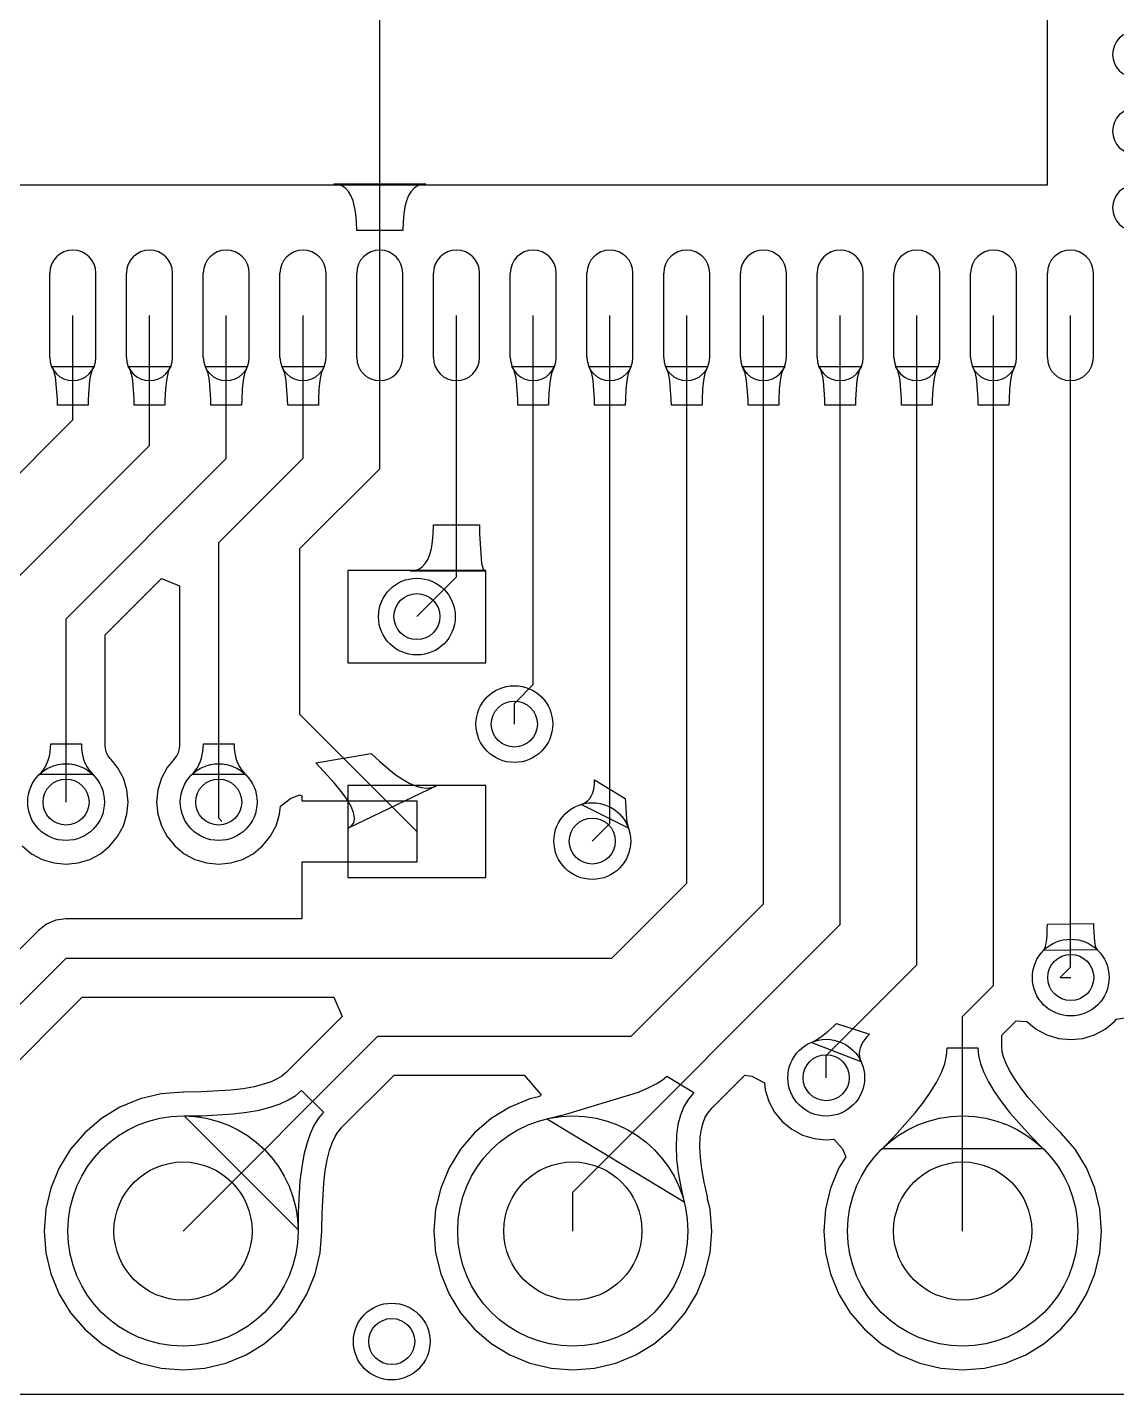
# Model space of a CAD drawing. Extents: x -55.7 to 0, y 0.2 to 22.7.
# Drawn here: x -27.68 to -20.59, y 0.2 to 9.11 of the extents above; entities that cross this region are included whole.
import ezdxf

# ---------------------------------------------------------------- set-up
doc = ezdxf.new("R2010")
doc.units = 0
doc.layers.get('0').update_dxf_attribs({"linetype": 'CONTINUOUS'})
for name, color, linetype in [('PADHOLELAYER', 156, 'CONTINUOUS'), ('TOPLAYER', 1, 'CONTINUOUS'), ('VIAHOLELAYER', 16, 'CONTINUOUS')]:
    doc.layers.add(name, color=color, linetype=linetype)

# ---------------------------------------------------------------- blocks, each defined once
blk = doc.blocks.new('CAP_0603_1608_12')
at = {"layer": 'TOPLAYER'}
for p, q in [((-0.4, 0.45), (-1, 0.45)), ((-1, 0.45), (-1, -0.45)), ((-0.4, -0.45), (-0.4, 0.45)), ((1, 0.45), (0.4, 0.45)), ((0.4, 0.45), (0.4, -0.45)), ((1, -0.45), (1, 0.45)), ((-1, -0.45), (-0.4, -0.45)), ((0.4, -0.45), (1, -0.45))]:
    blk.add_line(p, q, dxfattribs=at)
blk = doc.blocks.new('SI_LABS_QFN_64_17')
at = {"layer": 'TOPLAYER'}
for p, q in [((-3.6, 3.6), (-3.6, -3.6)), ((-4.725, 2.9), (-4.175, 2.9)), ((-4.725, 2.6), (-4.175, 2.6)), ((-4.725, 2.4), (-4.175, 2.4)), ((-4.725, 2.1), (-4.175, 2.1)), ((-4.725, 1.9), (-4.175, 1.9)), ((-4.725, 1.6), (-4.175, 1.6)), ((-4.725, 1.4), (-4.175, 1.4)), ((-4.725, 1.1), (-4.175, 1.1)), ((-4.725, 0.9), (-4.175, 0.9)), ((-4.725, 0.6), (-4.175, 0.6)), ((-4.725, 0.4), (-4.175, 0.4)), ((-4.725, 0.1), (-4.175, 0.1)), ((-4.725, -0.1), (-4.175, -0.1)), ((-4.725, -0.4), (-4.175, -0.4)), ((-4.725, -0.6), (-4.175, -0.6)), ((-4.725, -0.9), (-4.175, -0.9)), ((-4.725, -1.1), (-4.175, -1.1)), ((-4.725, -1.4), (-4.175, -1.4)), ((-4.725, -1.6), (-4.175, -1.6)), ((-4.725, -1.9), (-4.175, -1.9)), ((-4.725, -2.1), (-4.175, -2.1)), ((-4.725, -2.4), (-4.175, -2.4)), ((-4.725, -2.6), (-4.175, -2.6)), ((-4.725, -2.9), (-4.175, -2.9)), ((-4.725, -3.1), (-4.175, -3.1)), ((-4.725, -3.4), (-4.175, -3.4)), ((-4.725, -3.6), (-4.175, -3.6)), ((-3.6, -3.6), (3.6, -3.6)), ((-4.725, -3.9), (-4.175, -3.9))]:
    blk.add_line(p, q, dxfattribs=at)
for centre, start, end in [((-4.725, 2.75), 90, 270), ((-4.175, 2.75), 270, 90), ((-4.725, 2.25), 90, 270), ((-4.175, 2.25), 270, 90), ((-4.725, 1.75), 90, 270), ((-4.175, 1.75), 270, 90), ((-4.725, 1.25), 90, 270), ((-4.175, 1.25), 270, 90), ((-4.725, 0.75), 90, 270), ((-4.175, 0.75), 270, 90), ((-4.725, 0.25), 90, 270), ((-4.175, 0.25), 270, 90), ((-4.725, -0.25), 90, 270), ((-4.175, -0.25), 270, 90), ((-4.725, -0.75), 90, 270), ((-4.175, -0.75), 270, 90), ((-4.725, -1.25), 90, 270), ((-4.175, -1.25), 270, 90), ((-4.725, -1.75), 90, 270), ((-4.175, -1.75), 270, 90), ((-4.725, -2.25), 90, 270), ((-4.175, -2.25), 270, 90), ((-4.725, -2.75), 90, 270), ((-4.175, -2.75), 270, 90), ((-4.725, -3.25), 90, 270), ((-4.175, -3.25), 270, 90), ((-4.725, -3.75), 90, 270), ((-4.175, -3.75), 270, 90), ((-3.75, -4.175), 0, 180), ((-3.25, -4.175), 0, 180), ((-2.75, -4.175), 0, 180)]:
    blk.add_arc(centre, 0.15, start, end, dxfattribs=at)
blk = doc.blocks.new('HDR1X16_24')
at = {"layer": 'PADHOLELAYER'}
for centre in [(17.78, 0), (20.32, 0), (22.86, 0)]:
    blk.add_circle(centre, 0.45, dxfattribs=at)
at = {"layer": 'TOPLAYER'}
for centre in [(17.78, 0), (20.32, 0), (22.86, 0)]:
    blk.add_circle(centre, 0.75, dxfattribs=at)

msp = doc.modelspace()

# ---------------------------------------------------------------- linework, layer by layer
at = {"layer": 'TOPLAYER'}
for p, q in [((-25.388, 7.234), (-25.388, 10.934)), ((-25.6595, 8.0871), (-25.688, 8.0901)), ((-25.688, 8.0901), (-25.088, 8.0901)), ((-25.634, 8.078), (-25.6595, 8.0871)), ((-25.6115, 8.0628), (-25.634, 8.078)), ((-25.592, 8.0416), (-25.6115, 8.0628)), ((-25.5755, 8.0143), (-25.592, 8.0416)), ((-25.184, 8.0416), (-25.2005, 8.0143)), ((-25.1645, 8.0628), (-25.184, 8.0416)), ((-25.142, 8.078), (-25.1645, 8.0628)), ((-25.1165, 8.0871), (-25.142, 8.078)), ((-25.088, 8.0901), (-25.1165, 8.0871)), ((-25.562, 7.981), (-25.5755, 8.0143)), ((-25.5515, 7.9416), (-25.562, 7.981)), ((-25.544, 7.8961), (-25.5515, 7.9416)), ((-25.2245, 7.9416), (-25.232, 7.8961)), ((-25.214, 7.981), (-25.2245, 7.9416)), ((-25.2005, 8.0143), (-25.214, 7.981)), ((-25.5395, 7.8446), (-25.544, 7.8961)), ((-25.538, 7.787), (-25.5395, 7.8446)), ((-25.2365, 7.8446), (-25.238, 7.787)), ((-25.232, 7.8961), (-25.2365, 7.8446)), ((-25.238, 7.787), (-25.538, 7.787)), ((-27.388, 6.5532), (-27.388, 7.234)), ((-26.888, 6.386), (-26.888, 7.234)), ((-26.388, 6.3024), (-26.388, 7.234)), ((-25.888, 6.3041), (-25.888, 7.234)), ((-25.388, 6.235), (-25.388, 7.234)), ((-24.888, 5.53), (-24.888, 7.234)), ((-24.388, 4.83), (-24.388, 7.234)), ((-23.888, 3.925), (-23.888, 7.234)), ((-23.388, 3.536), (-23.388, 7.234)), ((-22.888, 3.401), (-22.888, 7.234)), ((-22.388, 3.266), (-22.388, 7.234)), ((-21.888, 3.004), (-21.888, 7.234)), ((-21.388, 2.869), (-21.388, 7.234)), ((-20.888, 2.988), (-20.888, 7.234)), ((-27.5191, 6.8888), (-27.5264, 6.9017)), ((-27.5264, 6.9017), (-27.2496, 6.9017)), ((-27.5126, 6.8732), (-27.5191, 6.8888)), ((-27.5068, 6.8548), (-27.5126, 6.8732)), ((-27.2634, 6.8732), (-27.2692, 6.8548)), ((-27.2569, 6.8888), (-27.2634, 6.8732)), ((-27.2496, 6.9017), (-27.2569, 6.8888)), ((-27.0191, 6.8888), (-27.0264, 6.9017)), ((-27.0264, 6.9017), (-26.7496, 6.9017)), ((-27.0126, 6.8732), (-27.0191, 6.8888)), ((-27.0068, 6.8548), (-27.0126, 6.8732)), ((-26.7634, 6.8732), (-26.7692, 6.8548)), ((-26.7569, 6.8888), (-26.7634, 6.8732)), ((-26.7496, 6.9017), (-26.7569, 6.8888)), ((-26.5191, 6.8888), (-26.5264, 6.9017)), ((-26.5264, 6.9017), (-26.2496, 6.9017)), ((-26.5126, 6.8732), (-26.5191, 6.8888)), ((-26.5068, 6.8548), (-26.5126, 6.8732)), ((-26.2634, 6.8732), (-26.2692, 6.8548)), ((-26.2569, 6.8888), (-26.2634, 6.8732)), ((-26.2496, 6.9017), (-26.2569, 6.8888)), ((-26.0191, 6.8888), (-26.0264, 6.9017)), ((-26.0264, 6.9017), (-25.7496, 6.9017)), ((-26.0126, 6.8732), (-26.0191, 6.8888)), ((-26.0068, 6.8548), (-26.0126, 6.8732)), ((-25.7634, 6.8732), (-25.7692, 6.8548)), ((-25.7569, 6.8888), (-25.7634, 6.8732)), ((-25.7496, 6.9017), (-25.7569, 6.8888)), ((-24.5191, 6.8888), (-24.5264, 6.9017)), ((-24.5264, 6.9017), (-24.2496, 6.9017)), ((-24.5126, 6.8732), (-24.5191, 6.8888)), ((-24.5068, 6.8548), (-24.5126, 6.8732)), ((-24.2634, 6.8732), (-24.2692, 6.8548)), ((-24.2569, 6.8888), (-24.2634, 6.8732)), ((-24.2496, 6.9017), (-24.2569, 6.8888)), ((-24.0191, 6.8888), (-24.0264, 6.9017)), ((-24.0264, 6.9017), (-23.7496, 6.9017)), ((-24.0126, 6.8732), (-24.0191, 6.8888)), ((-24.0068, 6.8548), (-24.0126, 6.8732)), ((-23.7634, 6.8732), (-23.7692, 6.8548)), ((-23.7569, 6.8888), (-23.7634, 6.8732)), ((-23.7496, 6.9017), (-23.7569, 6.8888)), ((-23.5191, 6.8888), (-23.5264, 6.9017)), ((-23.5264, 6.9017), (-23.2496, 6.9017)), ((-23.5126, 6.8732), (-23.5191, 6.8888)), ((-23.5068, 6.8548), (-23.5126, 6.8732)), ((-23.2634, 6.8732), (-23.2692, 6.8548)), ((-23.2569, 6.8888), (-23.2634, 6.8732)), ((-23.2496, 6.9017), (-23.2569, 6.8888)), ((-23.0191, 6.8888), (-23.0264, 6.9017)), ((-23.0264, 6.9017), (-22.7496, 6.9017)), ((-23.0126, 6.8732), (-23.0191, 6.8888)), ((-23.0068, 6.8548), (-23.0126, 6.8732)), ((-22.7634, 6.8732), (-22.7692, 6.8548)), ((-22.7569, 6.8888), (-22.7634, 6.8732)), ((-22.7496, 6.9017), (-22.7569, 6.8888)), ((-22.5191, 6.8888), (-22.5264, 6.9017)), ((-22.5264, 6.9017), (-22.2496, 6.9017)), ((-22.5126, 6.8732), (-22.5191, 6.8888)), ((-22.5068, 6.8548), (-22.5126, 6.8732)), ((-22.2634, 6.8732), (-22.2692, 6.8548)), ((-22.2569, 6.8888), (-22.2634, 6.8732)), ((-22.2496, 6.9017), (-22.2569, 6.8888)), ((-22.0191, 6.8888), (-22.0264, 6.9017)), ((-22.0264, 6.9017), (-21.7496, 6.9017)), ((-22.0126, 6.8732), (-22.0191, 6.8888)), ((-22.0068, 6.8548), (-22.0126, 6.8732)), ((-21.7634, 6.8732), (-21.7692, 6.8548)), ((-21.7569, 6.8888), (-21.7634, 6.8732)), ((-21.7496, 6.9017), (-21.7569, 6.8888)), ((-21.5191, 6.8888), (-21.5264, 6.9017)), ((-21.5264, 6.9017), (-21.2496, 6.9017)), ((-21.5126, 6.8732), (-21.5191, 6.8888)), ((-21.5068, 6.8548), (-21.5126, 6.8732)), ((-21.2634, 6.8732), (-21.2692, 6.8548)), ((-21.2569, 6.8888), (-21.2634, 6.8732)), ((-21.2496, 6.9017), (-21.2569, 6.8888)), ((-27.5018, 6.8336), (-27.5068, 6.8548)), ((-27.4976, 6.8098), (-27.5018, 6.8336)), ((-27.4884, 6.6867), (-27.4976, 6.8098)), ((-27.2784, 6.8098), (-27.2845, 6.7537)), ((-27.2742, 6.8336), (-27.2784, 6.8098)), ((-27.2692, 6.8548), (-27.2742, 6.8336)), ((-27.0018, 6.8336), (-27.0068, 6.8548)), ((-26.9976, 6.8098), (-27.0018, 6.8336)), ((-26.9884, 6.6867), (-26.9976, 6.8098)), ((-26.7784, 6.8098), (-26.7845, 6.7537)), ((-26.7742, 6.8336), (-26.7784, 6.8098)), ((-26.7692, 6.8548), (-26.7742, 6.8336)), ((-26.5018, 6.8336), (-26.5068, 6.8548)), ((-26.4976, 6.8098), (-26.5018, 6.8336)), ((-26.4884, 6.6867), (-26.4976, 6.8098)), ((-26.2784, 6.8098), (-26.2845, 6.7537)), ((-26.2742, 6.8336), (-26.2784, 6.8098)), ((-26.2692, 6.8548), (-26.2742, 6.8336)), ((-26.0018, 6.8336), (-26.0068, 6.8548)), ((-25.9976, 6.8098), (-26.0018, 6.8336)), ((-25.9884, 6.6867), (-25.9976, 6.8098)), ((-25.7784, 6.8098), (-25.7845, 6.7537)), ((-25.7742, 6.8336), (-25.7784, 6.8098)), ((-25.7692, 6.8548), (-25.7742, 6.8336)), ((-24.5018, 6.8336), (-24.5068, 6.8548)), ((-24.4976, 6.8098), (-24.5018, 6.8336)), ((-24.4884, 6.6867), (-24.4976, 6.8098)), ((-24.2784, 6.8098), (-24.2845, 6.7537)), ((-24.2742, 6.8336), (-24.2784, 6.8098)), ((-24.2692, 6.8548), (-24.2742, 6.8336)), ((-24.0018, 6.8336), (-24.0068, 6.8548)), ((-23.9976, 6.8098), (-24.0018, 6.8336)), ((-23.9884, 6.6867), (-23.9976, 6.8098)), ((-23.7784, 6.8098), (-23.7845, 6.7537)), ((-23.7742, 6.8336), (-23.7784, 6.8098)), ((-23.7692, 6.8548), (-23.7742, 6.8336)), ((-23.5018, 6.8336), (-23.5068, 6.8548)), ((-23.4976, 6.8098), (-23.5018, 6.8336)), ((-23.4884, 6.6867), (-23.4976, 6.8098)), ((-23.2784, 6.8098), (-23.2845, 6.7537)), ((-23.2742, 6.8336), (-23.2784, 6.8098)), ((-23.2692, 6.8548), (-23.2742, 6.8336)), ((-23.0018, 6.8336), (-23.0068, 6.8548)), ((-22.9976, 6.8098), (-23.0018, 6.8336)), ((-22.9884, 6.6867), (-22.9976, 6.8098)), ((-22.7784, 6.8098), (-22.7845, 6.7537)), ((-22.7742, 6.8336), (-22.7784, 6.8098)), ((-22.7692, 6.8548), (-22.7742, 6.8336)), ((-22.5018, 6.8336), (-22.5068, 6.8548)), ((-22.4976, 6.8098), (-22.5018, 6.8336)), ((-22.4884, 6.6867), (-22.4976, 6.8098)), ((-22.2784, 6.8098), (-22.2845, 6.7537)), ((-22.2742, 6.8336), (-22.2784, 6.8098)), ((-22.2692, 6.8548), (-22.2742, 6.8336)), ((-22.0018, 6.8336), (-22.0068, 6.8548)), ((-21.9976, 6.8098), (-22.0018, 6.8336)), ((-21.9884, 6.6867), (-21.9976, 6.8098)), ((-21.7784, 6.8098), (-21.7845, 6.7537)), ((-21.7742, 6.8336), (-21.7784, 6.8098)), ((-21.7692, 6.8548), (-21.7742, 6.8336)), ((-21.5018, 6.8336), (-21.5068, 6.8548)), ((-21.4976, 6.8098), (-21.5018, 6.8336)), ((-21.4884, 6.6867), (-21.4976, 6.8098)), ((-21.2784, 6.8098), (-21.2845, 6.7537)), ((-21.2742, 6.8336), (-21.2784, 6.8098)), ((-21.2692, 6.8548), (-21.2742, 6.8336)), ((-27.488, 6.6491), (-27.4884, 6.6867)), ((-27.2876, 6.6867), (-27.288, 6.6491)), ((-27.2845, 6.7537), (-27.2876, 6.6867)), ((-26.988, 6.6491), (-26.9884, 6.6867)), ((-26.7876, 6.6867), (-26.788, 6.6491)), ((-26.7845, 6.7537), (-26.7876, 6.6867)), ((-26.488, 6.6491), (-26.4884, 6.6867)), ((-26.2876, 6.6867), (-26.288, 6.6491)), ((-26.2845, 6.7537), (-26.2876, 6.6867)), ((-25.988, 6.6491), (-25.9884, 6.6867)), ((-25.7876, 6.6867), (-25.788, 6.6491)), ((-25.7845, 6.7537), (-25.7876, 6.6867)), ((-24.488, 6.6491), (-24.4884, 6.6867)), ((-24.2876, 6.6867), (-24.288, 6.6491)), ((-24.2845, 6.7537), (-24.2876, 6.6867)), ((-23.988, 6.6491), (-23.9884, 6.6867)), ((-23.7876, 6.6867), (-23.788, 6.6491)), ((-23.7845, 6.7537), (-23.7876, 6.6867)), ((-23.488, 6.6491), (-23.4884, 6.6867)), ((-23.2876, 6.6867), (-23.288, 6.6491)), ((-23.2845, 6.7537), (-23.2876, 6.6867)), ((-22.988, 6.6491), (-22.9884, 6.6867)), ((-22.7876, 6.6867), (-22.788, 6.6491)), ((-22.7845, 6.7537), (-22.7876, 6.6867)), ((-22.488, 6.6491), (-22.4884, 6.6867)), ((-22.2876, 6.6867), (-22.288, 6.6491)), ((-22.2845, 6.7537), (-22.2876, 6.6867)), ((-21.988, 6.6491), (-21.9884, 6.6867)), ((-21.7876, 6.6867), (-21.788, 6.6491)), ((-21.7845, 6.7537), (-21.7876, 6.6867)), ((-21.488, 6.6491), (-21.4884, 6.6867)), ((-21.2876, 6.6867), (-21.288, 6.6491)), ((-21.2845, 6.7537), (-21.2876, 6.6867)), ((-27.288, 6.6491), (-27.488, 6.6491)), ((-26.788, 6.6491), (-26.988, 6.6491)), ((-26.288, 6.6491), (-26.488, 6.6491)), ((-25.788, 6.6491), (-25.988, 6.6491)), ((-24.288, 6.6491), (-24.488, 6.6491)), ((-23.788, 6.6491), (-23.988, 6.6491)), ((-23.288, 6.6491), (-23.488, 6.6491)), ((-22.788, 6.6491), (-22.988, 6.6491)), ((-22.288, 6.6491), (-22.488, 6.6491)), ((-21.788, 6.6491), (-21.988, 6.6491)), ((-21.288, 6.6491), (-21.488, 6.6491)), ((-30.6392, 3.302), (-27.388, 6.5532)), ((-30.48, 2.794), (-26.888, 6.386)), ((-27.432, 5.2584), (-26.388, 6.3024)), ((-26.4374, 5.7547), (-25.888, 6.3041)), ((-25.908, 5.715), (-25.388, 6.235)), ((-25.044, 5.761), (-25.0395, 5.812)), ((-25.0395, 5.812), (-25.038, 5.869)), ((-25.038, 5.869), (-24.738, 5.869)), ((-24.738, 5.869), (-24.7376, 5.812)), ((-24.7376, 5.812), (-24.724, 5.617)), ((-26.4374, 4.064), (-26.4374, 5.7547)), ((-25.908, 4.634), (-25.908, 5.715)), ((-25.062, 5.677), (-25.0515, 5.716)), ((-25.0515, 5.716), (-25.044, 5.761)), ((-25.1115, 5.596), (-25.092, 5.617)), ((-25.092, 5.617), (-25.0755, 5.644)), ((-25.0755, 5.644), (-25.062, 5.677)), ((-24.724, 5.617), (-24.7189, 5.596)), ((-25.188, 5.569), (-25.1595, 5.572)), ((-24.699, 5.569), (-25.188, 5.569)), ((-25.1595, 5.572), (-25.134, 5.581)), ((-25.146, 5.272), (-24.888, 5.53)), ((-25.134, 5.581), (-25.1115, 5.596)), ((-24.7189, 5.596), (-24.7131, 5.581)), ((-24.7131, 5.581), (-24.7065, 5.572)), ((-24.7065, 5.572), (-24.699, 5.569)), ((-27.1774, 5.153), (-26.8093, 5.5211)), ((-26.8093, 5.5211), (-26.692, 5.4725)), ((-26.692, 5.4725), (-26.692, 4.451)), ((-27.432, 4.064), (-27.432, 5.2584)), ((-27.1774, 4.451), (-27.1774, 5.153)), ((-24.511, 4.707), (-24.388, 4.83)), ((-25.908, 4.634), (-25.146, 3.872)), ((-24.511, 4.572), (-24.511, 4.707)), ((-27.544, 4.35), (-27.5387, 4.3717)), ((-27.5387, 4.3717), (-27.535, 4.3944)), ((-27.535, 4.3944), (-27.5327, 4.4182)), ((-27.5327, 4.4182), (-27.532, 4.4431)), ((-27.532, 4.4431), (-27.332, 4.4431)), ((-27.332, 4.4431), (-27.3313, 4.4182)), ((-27.3313, 4.4182), (-27.329, 4.3944)), ((-27.329, 4.3944), (-27.3253, 4.3717)), ((-27.3253, 4.3717), (-27.32, 4.35)), ((-27.1767, 4.4478), (-27.1774, 4.451)), ((-27.1761, 4.4279), (-27.1767, 4.4478)), ((-27.1748, 4.4144), (-27.1761, 4.4279)), ((-27.1729, 4.4027), (-27.1748, 4.4144)), ((-27.1704, 4.3926), (-27.1729, 4.4027)), ((-27.1676, 4.384), (-27.1704, 4.3926)), ((-27.1645, 4.3766), (-27.1676, 4.384)), ((-27.1611, 4.3701), (-27.1645, 4.3766)), ((-27.1573, 4.3643), (-27.1611, 4.3701)), ((-27.1531, 4.3589), (-27.1573, 4.3643)), ((-26.7121, 4.3643), (-26.7163, 4.3589)), ((-26.7083, 4.3701), (-26.7121, 4.3643)), ((-26.7049, 4.3766), (-26.7083, 4.3701)), ((-26.7018, 4.384), (-26.7049, 4.3766)), ((-26.699, 4.3926), (-26.7018, 4.384)), ((-26.6965, 4.4027), (-26.699, 4.3926)), ((-26.6946, 4.4144), (-26.6965, 4.4027)), ((-26.6933, 4.4279), (-26.6946, 4.4144)), ((-26.6927, 4.4478), (-26.6933, 4.4279)), ((-26.692, 4.451), (-26.6927, 4.4478)), ((-26.5494, 4.35), (-26.5441, 4.3717)), ((-26.5441, 4.3717), (-26.5404, 4.3944)), ((-26.5404, 4.3944), (-26.5381, 4.4182)), ((-26.5381, 4.4182), (-26.5374, 4.4431)), ((-26.5374, 4.4431), (-26.3374, 4.4431)), ((-26.3374, 4.4431), (-26.3367, 4.4182)), ((-26.3367, 4.4182), (-26.3344, 4.3944)), ((-26.3344, 4.3944), (-26.3307, 4.3717)), ((-26.3307, 4.3717), (-26.3254, 4.35)), ((-25.8051, 4.3189), (-25.443, 4.3811)), ((-25.443, 4.3811), (-25.3882, 4.3284)), ((-27.58, 4.2741), (-27.5687, 4.2915)), ((-27.5687, 4.2915), (-27.559, 4.3099)), ((-27.559, 4.3099), (-27.5508, 4.3294)), ((-27.5508, 4.3294), (-27.544, 4.35)), ((-27.32, 4.35), (-27.3132, 4.3294)), ((-27.3132, 4.3294), (-27.305, 4.3099)), ((-27.305, 4.3099), (-27.2953, 4.2915)), ((-27.2953, 4.2915), (-27.284, 4.2741)), ((-27.1435, 4.3487), (-27.1531, 4.3589)), ((-27.1387, 4.3409), (-27.1435, 4.3487)), ((-27.0958, 4.2886), (-27.1387, 4.3409)), ((-27.0584, 4.2187), (-27.0958, 4.2886)), ((-26.7736, 4.2886), (-26.811, 4.2187)), ((-26.7307, 4.3409), (-26.7736, 4.2886)), ((-26.7259, 4.3487), (-26.7307, 4.3409)), ((-26.7163, 4.3589), (-26.7259, 4.3487)), ((-26.5854, 4.2741), (-26.5741, 4.2915)), ((-26.5741, 4.2915), (-26.5644, 4.3099)), ((-26.5644, 4.3099), (-26.5561, 4.3294)), ((-26.5561, 4.3294), (-26.5494, 4.35)), ((-26.3254, 4.35), (-26.3186, 4.3294)), ((-26.3186, 4.3294), (-26.3104, 4.3099)), ((-26.3104, 4.3099), (-26.3007, 4.2915)), ((-26.3007, 4.2915), (-26.2894, 4.2741)), ((-25.6828, 4.1882), (-25.8051, 4.3189)), ((-25.3882, 4.3284), (-25.2869, 4.2441)), ((-27.607, 4.2425), (-27.5927, 4.2578)), ((-27.257, 4.2425), (-27.607, 4.2425)), ((-27.5927, 4.2578), (-27.58, 4.2741)), ((-27.284, 4.2741), (-27.2713, 4.2578)), ((-27.2713, 4.2578), (-27.257, 4.2425)), ((-27.0354, 4.1429), (-27.0584, 4.2187)), ((-26.811, 4.2187), (-26.834, 4.1429)), ((-26.6124, 4.2425), (-26.5981, 4.2578)), ((-26.2624, 4.2425), (-26.6124, 4.2425)), ((-26.5981, 4.2578), (-26.5854, 4.2741)), ((-26.2894, 4.2741), (-26.2767, 4.2578)), ((-26.2767, 4.2578), (-26.2624, 4.2425)), ((-25.6366, 4.1314), (-25.6828, 4.1882)), ((-25.2869, 4.2441), (-25.2403, 4.2124)), ((-25.2403, 4.2124), (-25.1965, 4.1877)), ((-25.1965, 4.1877), (-25.1555, 4.17)), ((-23.9889, 4.1839), (-23.988, 4.2095)), ((-23.988, 4.2095), (-23.788, 4.0876)), ((-27.0277, 4.064), (-27.0354, 4.1429)), ((-26.834, 4.1429), (-26.8417, 4.064)), ((-25.9705, 4.0883), (-25.9101, 4.1117)), ((-25.9101, 4.1117), (-25.896, 4.1036)), ((-25.896, 4.1036), (-25.896, 4.072)), ((-25.6004, 4.0803), (-25.6366, 4.1314)), ((-25.0187, 4.169), (-25.593, 3.8947)), ((-25.1555, 4.17), (-25.1172, 4.1592)), ((-25.1172, 4.1592), (-25.0816, 4.1555)), ((-25.0816, 4.1555), (-25.0488, 4.1587)), ((-25.0488, 4.1587), (-25.0187, 4.169)), ((-24.0198, 4.0877), (-24.0101, 4.1027)), ((-24.0101, 4.1027), (-24.0021, 4.1198)), ((-24.0021, 4.1198), (-23.9959, 4.139)), ((-23.9959, 4.139), (-23.9915, 4.1604)), ((-23.9915, 4.1604), (-23.9889, 4.1839)), ((-27.0354, 3.9851), (-27.0277, 4.064)), ((-26.8417, 4.064), (-26.834, 3.9851)), ((-26.4374, 3.9584), (-26.4374, 4.064)), ((-26.0408, 3.9851), (-26.0357, 4.0368)), ((-26.0357, 4.0368), (-25.9705, 4.0883)), ((-25.896, 4.072), (-25.146, 4.072)), ((-25.5742, 4.035), (-25.6004, 4.0803)), ((-25.558, 3.9955), (-25.5742, 4.035)), ((-25.146, 4.072), (-25.146, 3.672)), ((-24.0763, 4.049), (-24.0595, 4.0555)), ((-23.7678, 3.8946), (-24.0763, 4.049)), ((-24.0595, 4.0555), (-24.0445, 4.0641)), ((-24.0445, 4.0641), (-24.0312, 4.0748)), ((-24.0312, 4.0748), (-24.0198, 4.0877)), ((-23.788, 4.0876), (-23.7878, 4.061)), ((-23.7878, 4.061), (-23.7807, 3.9525)), ((-27.0584, 3.9093), (-27.0354, 3.9851)), ((-26.834, 3.9851), (-26.811, 3.9093)), ((-26.4374, 3.9584), (-26.416, 3.937)), ((-26.0638, 3.9093), (-26.0408, 3.9851)), ((-25.5692, 3.9113), (-25.5555, 3.9336)), ((-25.5517, 3.9617), (-25.558, 3.9955)), ((-25.5555, 3.9336), (-25.5517, 3.9617)), ((-24.003, 3.81), (-23.888, 3.925)), ((-23.7807, 3.9525), (-23.7781, 3.9356)), ((-23.7781, 3.9356), (-23.7716, 3.9067)), ((-27.1461, 3.7781), (-27.0958, 3.8394)), ((-27.0958, 3.8394), (-27.0584, 3.9093)), ((-26.811, 3.9093), (-26.7736, 3.8394)), ((-26.7736, 3.8394), (-26.7233, 3.7781)), ((-26.1515, 3.7781), (-26.1012, 3.8394)), ((-26.1012, 3.8394), (-26.0638, 3.9093)), ((-25.593, 3.8947), (-25.5692, 3.9113)), ((-23.7716, 3.9067), (-23.7678, 3.8946)), ((-27.7179, 3.7781), (-27.6566, 3.7278)), ((-27.2074, 3.7278), (-27.1461, 3.7781)), ((-26.7233, 3.7781), (-26.662, 3.7278)), ((-26.2128, 3.7278), (-26.1515, 3.7781)), ((-27.6566, 3.7278), (-27.5867, 3.6904)), ((-27.5867, 3.6904), (-27.5109, 3.6674)), ((-27.5109, 3.6674), (-27.432, 3.6597)), ((-27.432, 3.6597), (-27.3531, 3.6674)), ((-27.3531, 3.6674), (-27.2773, 3.6904)), ((-27.2773, 3.6904), (-27.2074, 3.7278)), ((-26.662, 3.7278), (-26.5921, 3.6904)), ((-26.5921, 3.6904), (-26.5163, 3.6674)), ((-26.5163, 3.6674), (-26.4374, 3.6597)), ((-26.4374, 3.6597), (-26.3585, 3.6674)), ((-26.3585, 3.6674), (-26.2827, 3.6904)), ((-26.2827, 3.6904), (-26.2128, 3.7278)), ((-25.146, 3.672), (-25.896, 3.672)), ((-25.896, 3.672), (-25.896, 3.3026)), ((-23.876, 3.048), (-23.388, 3.536)), ((-23.749, 2.54), (-22.888, 3.401)), ((-27.432, 3.3026), (-27.4979, 3.2939)), ((-25.896, 3.3026), (-27.432, 3.3026)), ((-27.612, 3.228), (-28.5363, 2.3037)), ((-27.5593, 3.2685), (-27.612, 3.228)), ((-27.4979, 3.2939), (-27.5593, 3.2685)), ((-24.13, 1.524), (-22.388, 3.266)), ((-21.0402, 3.192), (-21.0382, 3.241)), ((-21.0382, 3.241), (-21.038, 3.2692)), ((-21.038, 3.2692), (-20.738, 3.2728)), ((-20.738, 3.2728), (-20.7377, 3.2446)), ((-20.7377, 3.2446), (-20.7316, 3.1564)), ((-21.0536, 3.1125), (-21.0499, 3.1235)), ((-21.0499, 3.1235), (-21.0468, 3.1369)), ((-21.0468, 3.1369), (-21.0441, 3.1528)), ((-21.0441, 3.1528), (-21.0402, 3.192)), ((-20.7316, 3.1564), (-20.7288, 3.1405)), ((-20.7288, 3.1405), (-20.7254, 3.127)), ((-20.7254, 3.127), (-20.7216, 3.116)), ((-29.21, 1.27), (-27.432, 3.048)), ((-27.432, 3.048), (-23.876, 3.048)), ((-21.0623, 3.0978), (-21.0577, 3.1039)), ((-20.7123, 3.1012), (-21.0623, 3.0978)), ((-21.0577, 3.1039), (-21.0536, 3.1125)), ((-20.7216, 3.116), (-20.7172, 3.1074)), ((-20.7172, 3.1074), (-20.7123, 3.1012)), ((-22.479, 2.413), (-21.888, 3.004)), ((-20.955, 2.921), (-20.888, 2.988)), ((-21.59, 2.667), (-21.388, 2.869)), ((-20.955, 2.921), (-20.8856, 2.921)), ((-28.1763, 1.9437), (-27.3265, 2.7934)), ((-27.3265, 2.7934), (-25.6862, 2.7934)), ((-25.6862, 2.7934), (-25.6336, 2.6664)), ((-25.6336, 2.6664), (-25.9963, 2.3037)), ((-22.4651, 2.5721), (-22.4299, 2.6039)), ((-22.4299, 2.6039), (-22.4118, 2.6216)), ((-22.4118, 2.6216), (-22.1977, 2.5529)), ((-21.59, 1.27), (-21.59, 2.667)), ((-21.3354, 2.5463), (-21.2403, 2.6385)), ((-21.2403, 2.6385), (-21.1715, 2.6351)), ((-21.1715, 2.6351), (-21.1102, 2.5848)), ((-21.1102, 2.5848), (-21.0403, 2.5474)), ((-20.7309, 2.5474), (-20.661, 2.5848)), ((-20.661, 2.5848), (-20.5997, 2.6351)), ((-20.5997, 2.6351), (-20.588, 2.6493)), ((-20.588, 2.6493), (-20.4523, 2.6714)), ((-26.67, 1.27), (-25.4, 2.54)), ((-25.4, 2.54), (-23.749, 2.54)), ((-22.5773, 2.4985), (-22.5623, 2.5054)), ((-22.2518, 2.373), (-22.5773, 2.4985)), ((-22.5623, 2.5054), (-22.547, 2.5135)), ((-22.547, 2.5135), (-22.5153, 2.5334)), ((-22.5153, 2.5334), (-22.4989, 2.5451)), ((-22.4989, 2.5451), (-22.4651, 2.5721)), ((-22.2419, 2.4973), (-22.2513, 2.4791)), ((-22.2298, 2.5157), (-22.2419, 2.4973)), ((-22.2151, 2.5342), (-22.2298, 2.5157)), ((-22.1977, 2.5529), (-22.2151, 2.5342)), ((-21.3354, 2.4773), (-21.3354, 2.5463)), ((-21.0403, 2.5474), (-20.9645, 2.5244)), ((-20.9645, 2.5244), (-20.8856, 2.5167)), ((-20.8856, 2.5167), (-20.8067, 2.5244)), ((-20.8067, 2.5244), (-20.7309, 2.5474)), ((-22.479, 2.2686), (-22.479, 2.413)), ((-22.2622, 2.4431), (-22.2636, 2.4254)), ((-22.2636, 2.4254), (-22.2623, 2.4078)), ((-22.2623, 2.4078), (-22.2584, 2.3903)), ((-22.2581, 2.4611), (-22.2622, 2.4431)), ((-22.2513, 2.4791), (-22.2581, 2.4611)), ((-21.707, 2.3598), (-21.6942, 2.4133)), ((-21.6942, 2.4133), (-21.69, 2.4633)), ((-21.69, 2.4633), (-21.49, 2.4633)), ((-21.49, 2.4633), (-21.4858, 2.4133)), ((-21.4858, 2.4133), (-21.473, 2.3598)), ((-21.3352, 2.4765), (-21.3354, 2.4773)), ((-21.3319, 2.4381), (-21.3352, 2.4765)), ((-21.3241, 2.4052), (-21.3319, 2.4381)), ((-21.3089, 2.3644), (-21.3241, 2.4052)), ((-22.2584, 2.3903), (-22.2518, 2.373)), ((-21.7282, 2.3028), (-21.707, 2.3598)), ((-21.473, 2.3598), (-21.4518, 2.3028)), ((-21.2854, 2.3166), (-21.3089, 2.3644)), ((-21.253, 2.2625), (-21.2854, 2.3166)), ((-26.0949, 2.2427), (-26.1454, 2.2255)), ((-26.0554, 2.2607), (-26.0949, 2.2427)), ((-26.0266, 2.2784), (-26.0554, 2.2607)), ((-25.9971, 2.3033), (-26.0266, 2.2784)), ((-25.9963, 2.3037), (-25.9971, 2.3033)), ((-25.6363, 1.9437), (-25.2946, 2.2854)), ((-25.2946, 2.2854), (-24.4475, 2.2854)), ((-24.4475, 2.2854), (-24.3384, 2.1584)), ((-23.6391, 2.202), (-23.5877, 2.228)), ((-23.5877, 2.228), (-23.5471, 2.2534)), ((-23.5471, 2.2534), (-23.5174, 2.278)), ((-23.5174, 2.278), (-23.3408, 2.1718)), ((-23.2217, 2.0723), (-23.0094, 2.2846)), ((-23.0094, 2.2846), (-22.9641, 2.2788)), ((-22.9641, 2.2788), (-22.88, 2.2344)), ((-22.88, 2.2344), (-22.8756, 2.1897)), ((-21.7963, 2.1783), (-21.758, 2.2423)), ((-21.758, 2.2423), (-21.7282, 2.3028)), ((-21.4518, 2.3028), (-21.422, 2.2423)), ((-21.422, 2.2423), (-21.3837, 2.1783)), ((-21.2117, 2.2028), (-21.253, 2.2625)), ((-26.8116, 2.164), (-26.9497, 2.1309)), ((-26.67, 2.1752), (-26.8116, 2.164)), ((-26.6657, 2.1749), (-26.67, 2.1752)), ((-26.6633, 2.1753), (-26.6657, 2.1749)), ((-26.5526, 2.1759), (-26.6633, 2.1753)), ((-26.3578, 2.1871), (-26.5526, 2.1759)), ((-26.2779, 2.1971), (-26.3578, 2.1871)), ((-26.2065, 2.2101), (-26.2779, 2.1971)), ((-26.1454, 2.2255), (-26.2065, 2.2101)), ((-25.9821, 2.1234), (-25.9353, 2.1522)), ((-25.9353, 2.1522), (-25.8969, 2.1845)), ((-25.8969, 2.1845), (-25.7555, 2.0431)), ((-24.3529, 2.1445), (-24.4097, 2.1309)), ((-24.3395, 2.1508), (-24.3529, 2.1445)), ((-24.3384, 2.1584), (-24.3395, 2.1508)), ((-24.175, 2.0309), (-23.7013, 2.1752)), ((-23.7013, 2.1752), (-23.6391, 2.202)), ((-23.3408, 2.1718), (-23.3767, 2.1293)), ((-22.8756, 2.1897), (-22.8526, 2.1139)), ((-21.843, 2.1108), (-21.7963, 2.1783)), ((-21.3837, 2.1783), (-21.337, 2.1108)), ((-21.1623, 2.1393), (-21.2117, 2.2028)), ((-21.0324, 1.9936), (-21.1623, 2.1393)), ((-27.0809, 2.0765), (-27.2021, 2.0023)), ((-26.9497, 2.1309), (-27.0809, 2.0765)), ((-26.2544, 2.0434), (-26.1736, 2.0581)), ((-26.1736, 2.0581), (-26.1012, 2.0763)), ((-26.1012, 2.0763), (-26.0374, 2.0981)), ((-26.0374, 2.0981), (-25.9821, 2.1234)), ((-24.5409, 2.0765), (-24.6621, 2.0023)), ((-24.4097, 2.1309), (-24.5409, 2.0765)), ((-23.4061, 2.0804), (-23.4289, 2.025)), ((-23.3767, 2.1293), (-23.4061, 2.0804)), ((-23.25, 2.0386), (-23.2222, 2.0714)), ((-23.2222, 2.0714), (-23.2217, 2.0723)), ((-22.8526, 2.1139), (-22.8152, 2.044)), ((-21.8982, 2.0398), (-21.843, 2.1108)), ((-21.337, 2.1108), (-21.2818, 2.0398)), ((-27.2021, 2.0023), (-27.3101, 1.9101)), ((-26.6625, 2.02), (-26.5477, 2.0205)), ((-25.92, 1.2775), (-26.6625, 2.02)), ((-26.5477, 2.0205), (-26.3437, 2.0323)), ((-26.3437, 2.0323), (-26.2544, 2.0434)), ((-25.7878, 2.0047), (-25.8166, 1.9579)), ((-25.7555, 2.0431), (-25.7878, 2.0047)), ((-24.6621, 2.0023), (-24.7701, 1.9101)), ((-24.3023, 1.9999), (-24.175, 2.0309)), ((-23.4037, 1.4569), (-24.3023, 1.9999)), ((-23.4451, 1.9632), (-23.4546, 1.8949)), ((-23.4289, 2.025), (-23.4451, 1.9632)), ((-23.2924, 1.9326), (-23.2812, 1.9756)), ((-23.2812, 1.9756), (-23.2668, 2.0105)), ((-23.2668, 2.0105), (-23.25, 2.0386)), ((-22.8152, 2.044), (-22.7649, 1.9827)), ((-22.7649, 1.9827), (-22.7036, 1.9324)), ((-22.0343, 1.8872), (-21.8982, 2.0398)), ((-21.2818, 2.0398), (-21.1457, 1.8872)), ((-20.9546, 1.9149), (-21.0324, 1.9936)), ((-27.3101, 1.9101), (-27.4023, 1.8021)), ((-25.8419, 1.9026), (-25.8637, 1.8388)), ((-25.8166, 1.9579), (-25.8419, 1.9026)), ((-25.6973, 1.8451), (-25.6793, 1.8846)), ((-25.6793, 1.8846), (-25.6616, 1.9134)), ((-25.6616, 1.9134), (-25.6367, 1.9429)), ((-25.6367, 1.9429), (-25.6363, 1.9437)), ((-24.7701, 1.9101), (-24.8623, 1.8021)), ((-23.4546, 1.8949), (-23.4576, 1.8202)), ((-23.3021, 1.8205), (-23.2997, 1.881)), ((-23.2997, 1.881), (-23.2924, 1.9326)), ((-22.7036, 1.9324), (-22.6337, 1.895)), ((-22.6337, 1.895), (-22.5579, 1.872)), ((-22.5579, 1.872), (-22.479, 1.8643)), ((-22.115, 1.8056), (-22.0343, 1.8872)), ((-21.1457, 1.8872), (-21.065, 1.8056)), ((-20.9532, 1.9129), (-20.9546, 1.9149)), ((-20.9499, 1.9101), (-20.9532, 1.9129)), ((-20.8577, 1.8021), (-20.9499, 1.9101)), ((-27.4023, 1.8021), (-27.4765, 1.6809)), ((-25.8637, 1.8388), (-25.8819, 1.7664)), ((-25.7299, 1.7335), (-25.7145, 1.7946)), ((-25.7145, 1.7946), (-25.6973, 1.8451)), ((-24.8623, 1.8021), (-24.9365, 1.6809)), ((-23.4576, 1.8202), (-23.454, 1.739)), ((-23.2991, 1.7515), (-23.3021, 1.8205)), ((-22.479, 1.8643), (-22.4296, 1.8691)), ((-22.4296, 1.8691), (-22.3725, 1.8047)), ((-22.3725, 1.8047), (-22.3518, 1.754)), ((-21.065, 1.8056), (-22.115, 1.8056)), ((-20.7835, 1.6809), (-20.8577, 1.8021)), ((-25.8819, 1.7664), (-25.8966, 1.6856)), ((-25.7429, 1.6621), (-25.7299, 1.7335)), ((-23.454, 1.739), (-23.4438, 1.6514)), ((-23.29, 1.6741), (-23.2991, 1.7515)), ((-22.3518, 1.754), (-22.3965, 1.6809)), ((-27.4765, 1.6809), (-27.5309, 1.5497)), ((-25.8966, 1.6856), (-25.9077, 1.5963)), ((-25.7529, 1.5822), (-25.7429, 1.6621)), ((-24.9365, 1.6809), (-24.9909, 1.5497)), ((-23.4438, 1.6514), (-23.427, 1.5574)), ((-23.2748, 1.5887), (-23.29, 1.6741)), ((-22.3965, 1.6809), (-22.4509, 1.5497)), ((-20.7291, 1.5497), (-20.7835, 1.6809)), ((-27.5309, 1.5497), (-27.564, 1.4116)), ((-25.9077, 1.5963), (-25.9195, 1.3923)), ((-25.7641, 1.3874), (-25.7529, 1.5822)), ((-24.9909, 1.5497), (-25.024, 1.4116)), ((-24.13, 1.27), (-24.13, 1.524)), ((-23.427, 1.5574), (-23.4037, 1.4569)), ((-23.2523, 1.4921), (-23.2748, 1.5887)), ((-22.4509, 1.5497), (-22.484, 1.4116)), ((-20.696, 1.4116), (-20.7291, 1.5497)), ((-23.2519, 1.4778), (-23.2523, 1.4921)), ((-23.236, 1.4116), (-23.2519, 1.4778)), ((-27.564, 1.4116), (-27.5752, 1.27)), ((-25.9195, 1.3923), (-25.92, 1.2775)), ((-25.7647, 1.2767), (-25.7641, 1.3874)), ((-25.024, 1.4116), (-25.0352, 1.27)), ((-23.2248, 1.27), (-23.236, 1.4116)), ((-22.484, 1.4116), (-22.4952, 1.27)), ((-20.6848, 1.27), (-20.696, 1.4116)), ((-27.5752, 1.27), (-27.564, 1.1284)), ((-25.776, 1.1284), (-25.7648, 1.27)), ((-25.7651, 1.2743), (-25.7647, 1.2767)), ((-25.7648, 1.27), (-25.7651, 1.2743)), ((-25.0352, 1.27), (-25.024, 1.1284)), ((-23.236, 1.1284), (-23.2248, 1.27)), ((-22.4952, 1.27), (-22.484, 1.1284)), ((-20.696, 1.1284), (-20.6848, 1.27)), ((-27.564, 1.1284), (-27.5309, 0.9903)), ((-25.8091, 0.9903), (-25.776, 1.1284)), ((-25.024, 1.1284), (-24.9909, 0.9903)), ((-23.2691, 0.9903), (-23.236, 1.1284)), ((-22.484, 1.1284), (-22.4509, 0.9903)), ((-20.7291, 0.9903), (-20.696, 1.1284)), ((-27.5309, 0.9903), (-27.4765, 0.8591)), ((-25.8635, 0.8591), (-25.8091, 0.9903)), ((-24.9909, 0.9903), (-24.9365, 0.8591)), ((-23.3235, 0.8591), (-23.2691, 0.9903)), ((-22.4509, 0.9903), (-22.3965, 0.8591)), ((-20.7835, 0.8591), (-20.7291, 0.9903)), ((-27.4765, 0.8591), (-27.4023, 0.7379)), ((-25.9377, 0.7379), (-25.8635, 0.8591)), ((-24.9365, 0.8591), (-24.8623, 0.7379)), ((-23.3977, 0.7379), (-23.3235, 0.8591)), ((-22.3965, 0.8591), (-22.3223, 0.7379)), ((-20.8577, 0.7379), (-20.7835, 0.8591)), ((-27.4023, 0.7379), (-27.3101, 0.6299)), ((-26.0299, 0.6299), (-25.9377, 0.7379)), ((-24.8623, 0.7379), (-24.7701, 0.6299)), ((-23.4899, 0.6299), (-23.3977, 0.7379)), ((-22.3223, 0.7379), (-22.2301, 0.6299)), ((-20.9499, 0.6299), (-20.8577, 0.7379)), ((-27.3101, 0.6299), (-27.2021, 0.5377)), ((-26.1379, 0.5377), (-26.0299, 0.6299)), ((-24.7701, 0.6299), (-24.6621, 0.5377)), ((-23.5979, 0.5377), (-23.4899, 0.6299)), ((-22.2301, 0.6299), (-22.1221, 0.5377)), ((-21.0579, 0.5377), (-20.9499, 0.6299)), ((-27.2021, 0.5377), (-27.0809, 0.4635)), ((-26.2591, 0.4635), (-26.1379, 0.5377)), ((-24.6621, 0.5377), (-24.5409, 0.4635)), ((-23.7191, 0.4635), (-23.5979, 0.5377)), ((-22.1221, 0.5377), (-22.0009, 0.4635)), ((-21.1791, 0.4635), (-21.0579, 0.5377)), ((-27.0809, 0.4635), (-26.9497, 0.4091)), ((-26.3903, 0.4091), (-26.2591, 0.4635)), ((-24.5409, 0.4635), (-24.4097, 0.4091)), ((-23.8503, 0.4091), (-23.7191, 0.4635)), ((-22.0009, 0.4635), (-21.8697, 0.4091)), ((-21.3103, 0.4091), (-21.1791, 0.4635)), ((-26.9497, 0.4091), (-26.8116, 0.376)), ((-26.8116, 0.376), (-26.67, 0.3648)), ((-26.67, 0.3648), (-26.5284, 0.376)), ((-26.5284, 0.376), (-26.3903, 0.4091)), ((-24.4097, 0.4091), (-24.2716, 0.376)), ((-24.2716, 0.376), (-24.13, 0.3648)), ((-24.13, 0.3648), (-23.9884, 0.376)), ((-23.9884, 0.376), (-23.8503, 0.4091)), ((-21.8697, 0.4091), (-21.7316, 0.376)), ((-21.7316, 0.376), (-21.59, 0.3648)), ((-21.59, 0.3648), (-21.4484, 0.376)), ((-21.4484, 0.376), (-21.3103, 0.4091)), ((-3.8949, 0.2041), (-36.4638, 0.2041))]:
    msp.add_line(p, q, dxfattribs=at)
for centre in [(-25.146, 5.272), (-24.511, 4.572), (-27.432, 4.064), (-26.4374, 4.064), (-24.003, 3.81), (-20.8856, 2.921), (-22.479, 2.2686), (-25.31, 0.55)]:
    msp.add_circle(centre, 0.25, dxfattribs=at)
at = {"layer": 'VIAHOLELAYER'}
for centre in [(-25.146, 5.272), (-24.511, 4.572), (-27.432, 4.064), (-26.4374, 4.064), (-24.003, 3.81), (-20.8856, 2.921), (-22.479, 2.2686), (-25.31, 0.55)]:
    msp.add_circle(centre, 0.15, dxfattribs=at)

# ---------------------------------------------------------------- block references
for name, p, rotation in [('SI_LABS_QFN_64_17', (-24.638, 11.684), 90), ('CAP_0603_1608_12', (-25.146, 4.572), 90), ('HDR1X16_24', (-44.45, 1.27), 360)]:
    msp.add_blockref(name, p, dxfattribs=dict(rotation=rotation))

doc.saveas('drawing.dxf')
